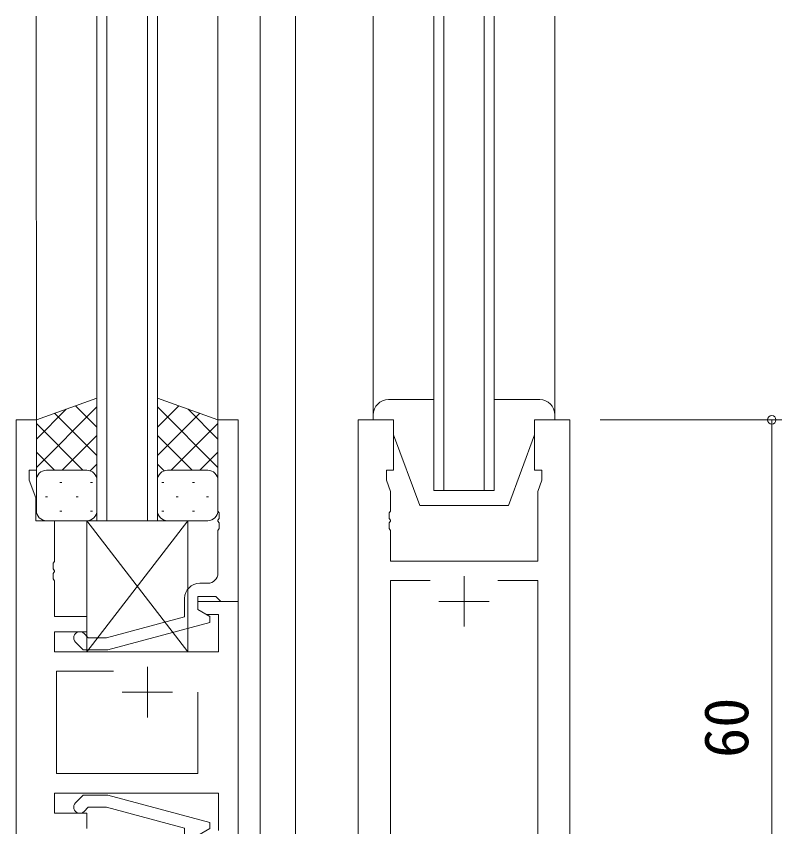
# Model space of a CAD drawing. Units: millimetres, scale not verified. Extents: x -567 to 567, y -403 to 403.
# Drawn here: x -194.2 to -118.3, y -29.6 to 50.8 of the extents above; entities that cross this region are included whole.
import ezdxf
from ezdxf.enums import TextEntityAlignment as Align

# ---------------------------------------------------------------- set-up
doc = ezdxf.new("R2010")
doc.units = ezdxf.units.MM
doc.header["$LTSCALE"] = 2
for name, color, linetype, lineweight in [('0-1_USER1', 2, 'Continuous', 9), ('0-2_YKK_ZWAK', 4, 'Continuous', 9), ('0-3_YKK_11', 6, 'Continuous', 9), ('0-4_YKK_12', 7, 'Continuous', 9)]:
    doc.layers.add(name, color=color, linetype=linetype, lineweight=lineweight)
doc.styles.add('ＭＳ ゴシック', font='')
doc.styles.get('ＭＳ ゴシック').set_extended_font_data('MS Gothic')

msp = doc.modelspace()

# ---------------------------------------------------------------- linework, layer by layer
at = {"layer": '0-1_USER1'}
for p, q in [((-192.191, 50.758), (-192.184, 10.258)), ((-186.184, 0.758), (-186.184, 50.758)), ((-185.184, 50.758), (-185.184, 0.758)), ((-181.184, 0.758), (-181.184, 50.758)), ((-180.184, 50.758), (-180.184, 0.758)), ((-174.194, 50.758), (-174.186, 10.258)), ((-169.986, 50.758), (-169.986, -89.242)), ((-166.485, 50.758), (-166.485, -89.242)), ((-152.786, 3.758), (-152.786, 50.758)), ((-151.786, 50.758), (-151.786, 3.758)), ((-147.786, 3.758), (-147.786, 50.758)), ((-186.184, 0.758), (-180.184, 0.758))]:
    msp.add_line(p, q, dxfattribs=at)
msp.add_lwpolyline([(-146.786, 50.758), (-146.786, 3.758), (-152.786, 3.758)], dxfattribs=at)
at = {"layer": '0-2_YKK_ZWAK'}
for p, q in [((-158.786, 11.258), (-158.786, 50.758)), ((-140.786, 11.258), (-140.786, 50.758)), ((-186.186, 10.035), (-188.297, 12.146)), ((-180.187, 10.035), (-178.076, 12.146)), ((-152.786, 12.758), (-157.286, 12.758)), ((-142.286, 12.758), (-146.786, 12.758)), ((-192.186, 6.026), (-186.186, 12.026)), ((-192.186, 8.854), (-189.225, 11.815)), ((-186.186, 7.206), (-190.381, 11.402)), ((-174.187, 6.026), (-180.187, 12.026)), ((-180.187, 7.206), (-175.992, 11.402)), ((-174.187, 8.854), (-177.148, 11.815)), ((-158.786, 11.258), (-158.786, 10.758)), ((-140.786, 10.758), (-140.786, 11.258)), ((-158.786, 10.758), (-156.786, 10.758)), ((-156.786, 10.758), (-156.786, 9.258)), ((-142.786, 10.758), (-140.786, 10.758)), ((-142.786, 9.258), (-142.786, 10.758)), ((-187.565, 5.757), (-192.186, 10.378)), ((-178.808, 5.757), (-174.187, 10.378)), ((-189.625, 5.758), (-186.186, 9.197)), ((-176.748, 5.758), (-180.187, 9.197)), ((-156.786, 9.258), (-154.186, 2.258)), ((-142.786, 9.258), (-145.386, 2.258)), ((-190.394, 5.758), (-192.186, 7.549)), ((-175.979, 5.758), (-174.187, 7.549)), ((-191.186, 5.758), (-187.586, 5.758)), ((-190.786, 5.758), (-187.186, 5.758)), ((-186.854, 5.701), (-186.186, 6.369)), ((-179.519, 5.701), (-180.187, 6.369)), ((-175.587, 5.758), (-179.187, 5.758)), ((-175.187, 5.758), (-178.787, 5.758)), ((-192.186, 1.758), (-192.186, 4.758)), ((-189.851, 4.536), (-189.651, 4.536)), ((-186.821, 4.536), (-186.621, 4.536)), ((-186.186, 4.758), (-186.186, 1.758)), ((-180.187, 4.758), (-180.187, 1.758)), ((-179.552, 4.536), (-179.752, 4.536)), ((-176.522, 4.536), (-176.722, 4.536)), ((-174.187, 1.758), (-174.187, 4.758)), ((-191.266, 3.121), (-191.066, 3.121)), ((-188.236, 3.121), (-188.036, 3.121)), ((-178.137, 3.121), (-178.337, 3.121)), ((-175.107, 3.121), (-175.307, 3.121)), ((-189.851, 1.706), (-189.651, 1.706)), ((-186.821, 1.706), (-186.621, 1.706)), ((-179.552, 1.706), (-179.752, 1.706)), ((-176.522, 1.706), (-176.722, 1.706)), ((-154.186, 2.258), (-145.386, 2.258)), ((-187.186, 0.758), (-191.186, 0.758)), ((-177.185, 0.758), (-187.185, -12.242)), ((-187.185, 0.758), (-177.185, -12.242)), ((-179.187, 0.758), (-175.187, 0.758))]:
    msp.add_line(p, q, dxfattribs=at)
for points in [[(-186.186, 4.536), (-186.186, 12.9), (-192.186, 10.758), (-192.186, 4.758)], [(-180.187, 4.536), (-180.187, 12.9), (-174.187, 10.758), (-174.187, 4.758)]]:
    msp.add_lwpolyline(points, dxfattribs=at)
msp.add_lwpolyline([(-177.185, 0.758), (-187.185, 0.758), (-187.185, -12.242), (-177.185, -12.242)], close=True, dxfattribs=at)
for centre, radius, start, end in [((-157.286, 11.258), 1.5, 90, 180), ((-142.286, 11.258), 1.5, 0, 90), ((-191.186, 4.758), 1, 90, 180), ((-191.186, 4.758), 1, 90, 180), ((-187.186, 4.758), 1, 360, 90), ((-187.186, 4.758), 1, 360, 90), ((-179.187, 4.758), 1, 90, 180), ((-179.187, 4.758), 1, 90, 180), ((-175.187, 4.758), 1, 360, 90), ((-175.187, 4.758), 1, 360, 90), ((-191.186, 1.758), 1, 180, 270), ((-187.186, 1.758), 1, 270, 360), ((-179.187, 1.758), 1, 180, 270), ((-175.187, 1.758), 1, 270, 360)]:
    msp.add_arc(centre, radius, start, end, dxfattribs=at)
at = {"layer": '0-3_YKK_11'}
for p, q in [((-136.286, 10.758), (-118.286, 10.758)), ((-119.286, 10.758), (-119.286, -49.242))]:
    msp.add_line(p, q, dxfattribs=at)
msp.add_circle((-119.286, 10.758), 0.425, dxfattribs=at)
at = {"layer": '0-4_YKK_12'}
for p, q in [((-149.786, -4.742), (-149.786, -9.742)), ((-175.186, -5.442), (-175.986, -5.442)), ((-153.136, -5.172), (-157.086, -5.172)), ((-152.286, -7.242), (-147.286, -7.242)), ((-184.534, -14.172), (-190.184, -14.172)), ((-181.184, -13.742), (-181.184, -18.742)), ((-183.684, -16.242), (-178.684, -16.242))]:
    msp.add_line(p, q, dxfattribs=at)
for points in [[(-194.184, -49.242), (-194.184, 10.758), (-192.184, 10.758), (-192.184, 5.758), (-192.884, 5.758), (-192.884, 4.758), (-192.254, 3.027), (-192.254, 0.758), (-190.384, 0.758), (-190.384, -3.284), (-190.504, -3.467), (-190.504, -4.017), (-190.384, -4.201), (-190.384, -4.284), (-190.504, -4.467), (-190.504, -5.017), (-190.384, -5.201), (-190.384, -8.742), (-187.184, -8.742), (-187.184, -10.242), (-190.384, -10.242), (-190.384, -12.242), (-174.114, -12.242), (-174.114, -8.542), (-175.318, -8.542), (-176.184, -8.042), (-176.184, -7.242), (-172.184, -7.242), (-172.184, -31.242)], [(-172.186, -7.242), (-172.186, 10.758), (-174.186, 10.758), (-174.186, 1.716), (-174.066, 1.533), (-174.066, 0.983), (-174.186, 0.799), (-174.186, 0.716), (-174.066, 0.533), (-174.066, -0.017), (-174.186, -0.201), (-174.186, -4.442)], [(-139.286, -49.242), (-139.286, 10.758), (-142.786, 10.758), (-142.786, 5.758), (-142.086, 5.758), (-142.086, 4.758), (-142.486, 3.659), (-142.486, -3.242), (-157.086, -3.242), (-157.086, -0.201), (-157.206, -0.017), (-157.206, 0.533), (-157.086, 0.716), (-157.086, 0.799), (-157.206, 0.983), (-157.206, 1.533), (-157.086, 1.716), (-157.086, 3.659), (-157.486, 4.758), (-157.486, 5.758), (-156.786, 5.758), (-156.786, 10.758), (-160.286, 10.758), (-160.286, -49.242)], [(-153.136, -5.172), (-157.086, -5.172), (-157.086, -33.312), (-142.486, -33.312), (-142.486, -5.172), (-146.435, -5.172)], [(-188.31, -11.267), (-187.534, -12.042), (-185.089, -12.042), (-174.986, -9.335), (-174.986, -8.735), (-176.186, -8.042), (-176.186, -6.742), (-174.386, -6.742), (-174.186, -6.942), (-173.886, -7.242), (-172.186, -7.242)], [(-177.486, -6.942), (-177.486, -8.763), (-185.247, -10.842), (-187.037, -10.842), (-187.461, -10.418)], [(-184.534, -14.172), (-190.184, -14.172), (-190.184, -24.312), (-176.184, -24.312), (-176.184, -16.242)], [(-174.114, -29.942), (-174.114, -26.242), (-190.384, -26.242), (-190.384, -28.242), (-187.184, -28.242), (-187.184, -29.742)], [(-188.308, -27.218), (-187.532, -26.442), (-185.087, -26.442), (-174.984, -29.15), (-174.984, -29.75), (-176.184, -30.442), (-176.184, -31.742), (-174.384, -31.742), (-174.184, -31.542), (-173.884, -31.242), (-172.184, -31.242)], [(-177.484, -31.542), (-177.484, -29.722), (-185.245, -27.642), (-187.035, -27.642), (-187.459, -28.067)]]:
    msp.add_lwpolyline(points, dxfattribs=at)
for centre, radius, start, end in [((-175.186, -4.442), 1, 270.00001, 359.99999), ((-175.986, -6.942), 1.5, 90.00001, 179.99999), ((-187.886, -10.842), 0.6, 44.99999, 225.00001), ((-187.884, -27.642), 0.6, 134.99999, 315.00001)]:
    msp.add_arc(centre, radius, start, end, dxfattribs=at)

# ---------------------------------------------------------------- texts
at = {"layer": '0-3_YKK_11', "style": 'ＭＳ ゴシック'}
msp.add_text('60', height=4.399, rotation=90, dxfattribs=at).set_placement((-120.286, -22.762), align=Align.BOTTOM_LEFT)

doc.saveas('drawing.dxf')
